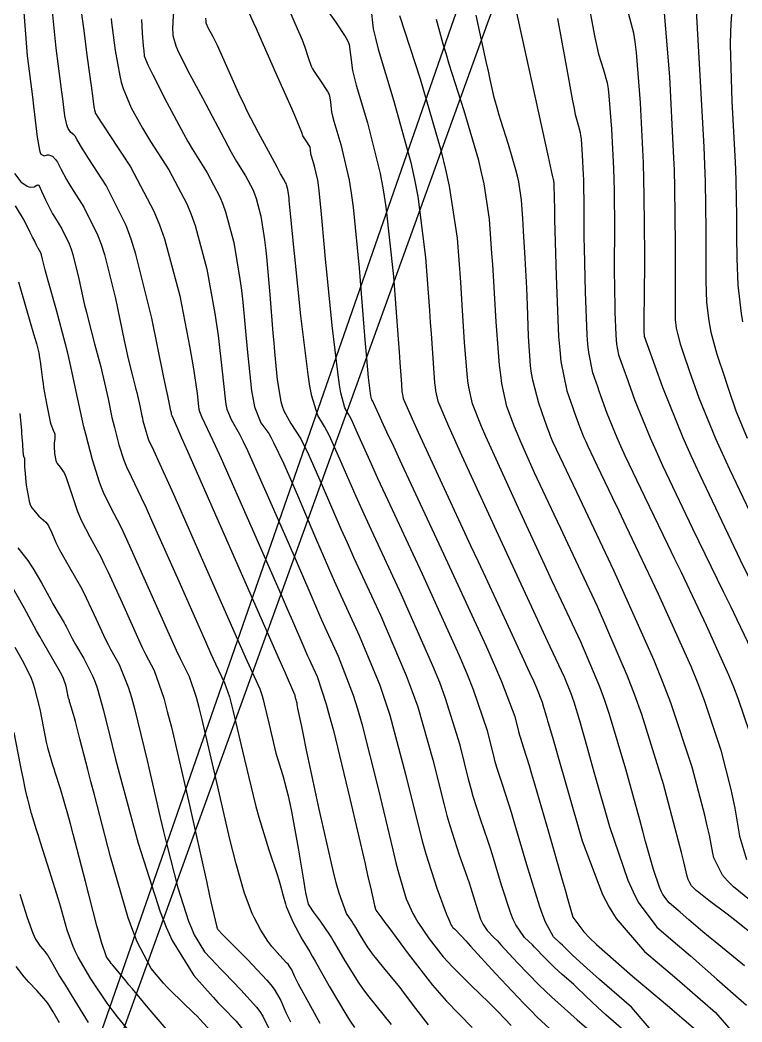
# Model space of a CAD drawing. Header units: metres. Extents: x 837117 to 838479, y 1189012 to 1191015.
# Drawn here: x 837758.5 to 837814.5, y 1189454.6 to 1189532.4 of the extents above; entities that cross this region are included whole.
import ezdxf

# ---------------------------------------------------------------- set-up
doc = ezdxf.new("R2010")
doc.units = ezdxf.units.M
doc.header["$LTSCALE"] = 0.3
for name, color, linetype in [('COTAS 10', 1, 'Continuous'), ('COTAS INT', 252, 'Continuous'), ('VIA1', 50, 'Continuous'), ('VIA2', 121, 'Continuous')]:
    doc.layers.add(name, color=color, linetype=linetype)

msp = doc.modelspace()

# ---------------------------------------------------------------- linework, layer by layer
at = {"layer": 'COTAS 10'}
for points in [[(837779.235, 1189533.421), (837779.793, 1189532.168), (837780.344, 1189530.876), (837780.462, 1189530.575), (837780.565, 1189530.298), (837780.812, 1189529.5), (837781.056, 1189528.822), (837781.158, 1189528.62), (837781.274, 1189528.412), (837781.817, 1189527.612), (837782.319, 1189526.858), (837782.409, 1189526.679), (837782.478, 1189526.513), (837782.553, 1189526.024), (837782.638, 1189525.276), (837782.715, 1189524.948), (837782.814, 1189524.567), (837783.362, 1189522.754), (837784.003, 1189519.969), (837784.161, 1189518.975), (837784.31, 1189517.885), (837784.778, 1189513.147), (837785.135, 1189508.58), (837785.215, 1189507.599), (837785.287, 1189506.74), (837785.476, 1189504.661), (837785.598, 1189503.617), (837785.627, 1189503.41), (837785.655, 1189503.24), (837785.738, 1189502.922), (837785.822, 1189502.789), (837785.85, 1189502.735), (837785.88, 1189502.673), (837786.006, 1189502.388), (837786.908, 1189500.435), (837787.427, 1189499.322), (837788.062, 1189497.961), (837791.331, 1189490.98), (837794.63, 1189483.811), (837795.286, 1189482.332), (837795.829, 1189481.072), (837796.859, 1189478.348), (837797.145, 1189477.187), (837797.219, 1189476.913), (837797.291, 1189476.659), (837797.532, 1189475.912), (837797.966, 1189474.542), (837798.16, 1189473.895), (837798.385, 1189473.132), (837799.464, 1189469.411), (837800.538, 1189465.669), (837800.761, 1189464.894), (837800.952, 1189464.231), (837801.37, 1189462.778), (837802.202, 1189461.642), (837802.654, 1189461.179), (837803.201, 1189460.652), (837805.976, 1189458.211), (837808.852, 1189455.786), (837809.463, 1189455.268), (837809.994, 1189454.817), (837811.245, 1189453.742)], [(837816.184, 1189463.22), (837813.815, 1189465.139), (837813.352, 1189465.605), (837812.971, 1189466.041), (837812.293, 1189467.376), (837812.223, 1189467.748), (837811.955, 1189469.155), (837811.79, 1189469.87), (837811.593, 1189470.682), (837810.621, 1189474.421), (837808.976, 1189479.411), (837808.355, 1189481.013), (837807.662, 1189482.71), (837804.56, 1189489.631), (837801.659, 1189495.76), (837801.092, 1189496.957), (837800.628, 1189497.938), (837799.809, 1189499.675), (837799.676, 1189499.974), (837799.645, 1189500.048), (837799.616, 1189500.119), (837799.535, 1189500.34), (837799.371, 1189500.816), (837799.29, 1189501.047), (837799.194, 1189501.321), (837798.719, 1189502.667), (837798.246, 1189504.454), (837798.15, 1189505.006), (837798.071, 1189505.581), (837797.912, 1189507.866), (837797.84, 1189510.283), (837797.814, 1189510.942), (837797.787, 1189511.597), (837797.668, 1189513.929), (837797.541, 1189516.021), (837797.509, 1189516.526), (837797.478, 1189516.999), (837797.376, 1189518.435), (837797.164, 1189519.842), (837797.064, 1189520.296), (837796.946, 1189520.777), (837796.368, 1189522.748), (837795.775, 1189524.615), (837795.647, 1189525.032), (837795.535, 1189525.406), (837795.263, 1189526.392), (837794.942, 1189527.8), (837794.8, 1189528.439), (837794.634, 1189529.187), (837793.845, 1189532.789)], [(837808.424, 1189533.248), (837808.851, 1189528.005), (837809.156, 1189522.195), (837809.211, 1189520.748), (837809.255, 1189519.372), (837809.308, 1189514.987), (837809.292, 1189511.706), (837809.292, 1189511.025), (837809.293, 1189510.444), (837809.312, 1189509.167), (837809.388, 1189508.491), (837809.426, 1189508.289), (837809.471, 1189508.08), (837809.693, 1189507.271), (837810.078, 1189506.112), (837810.226, 1189505.682), (837810.392, 1189505.206), (837811.141, 1189503.092), (837812.432, 1189499.927), (837812.939, 1189498.788), (837813.512, 1189497.536), (837816.123, 1189492.062)], [(837765.521, 1189532.537), (837765.56, 1189532.209), (837765.605, 1189531.83), (837765.829, 1189530.042), (837766.186, 1189528.072), (837766.315, 1189527.577), (837766.458, 1189527.105), (837767.082, 1189525.587), (837767.96, 1189524.014), (837768.262, 1189523.507), (837768.591, 1189522.97), (837769.991, 1189520.775), (837771.398, 1189518.136), (837771.731, 1189517.319), (837772.038, 1189516.465), (837772.942, 1189513.069), (837773.576, 1189509.64), (837773.714, 1189508.765), (837773.836, 1189507.922), (837774.138, 1189505.147), (837774.364, 1189503.011), (837774.438, 1189502.571), (837774.516, 1189502.196), (837774.84, 1189501.391), (837775.486, 1189500.266), (837775.768, 1189499.691), (837776.095, 1189499.001), (837777.646, 1189495.554), (837779.26, 1189491.867), (837779.626, 1189491.025), (837779.957, 1189490.26), (837780.858, 1189488.146), (837781.617, 1189486.386), (837781.858, 1189485.845), (837782.113, 1189485.28), (837783.144, 1189483.046), (837784.3, 1189480.019), (837784.634, 1189478.953), (837784.974, 1189477.79), (837786.25, 1189472.767), (837787.383, 1189468.005), (837787.632, 1189467.006), (837787.854, 1189466.145), (837788.425, 1189464.189), (837788.933, 1189463.073), (837789.117, 1189462.742), (837789.318, 1189462.402), (837790.199, 1189461.093), (837791.306, 1189459.708), (837791.65, 1189459.319), (837792.01, 1189458.927), (837793.445, 1189457.495), (837794.863, 1189456.137), (837795.212, 1189455.792), (837795.541, 1189455.461), (837796.574, 1189454.379)], [(837781.746, 1189454.53), (837780.868, 1189456.13), (837780.078, 1189457.589), (837779.92, 1189457.888), (837779.789, 1189458.142), (837779.536, 1189458.681), (837779.346, 1189459.001), (837779.255, 1189459.118), (837779.147, 1189459.246), (837778.619, 1189459.806), (837778.003, 1189460.495), (837777.841, 1189460.703), (837777.682, 1189460.919), (837777.136, 1189461.763), (837776.621, 1189462.758), (837776.481, 1189463.069), (837776.342, 1189463.396), (837775.848, 1189464.706), (837775.217, 1189466.922), (837774.992, 1189467.82), (837774.743, 1189468.842), (837773.662, 1189473.56), (837772.599, 1189478.13), (837772.363, 1189479.057), (837772.151, 1189479.839), (837771.596, 1189481.443), (837770.903, 1189482.824), (837770.605, 1189483.465), (837770.261, 1189484.219), (837768.633, 1189487.875), (837766.975, 1189491.581), (837766.612, 1189492.366), (837766.291, 1189493.048), (837765.476, 1189494.638), (837764.931, 1189495.749), (837764.779, 1189496.128), (837764.627, 1189496.539), (837764.077, 1189498.278), (837763.548, 1189500.271), (837763.411, 1189500.841), (837763.276, 1189501.418), (837762.822, 1189503.568), (837762.323, 1189505.876), (837762.161, 1189506.553), (837761.989, 1189507.246), (837761.28, 1189509.887), (837760.641, 1189512.168), (837760.513, 1189512.634), (837760.406, 1189513.029), (837760.194, 1189513.859), (837760.114, 1189514.183), (837760.089, 1189514.259), (837760.063, 1189514.329), (837759.962, 1189514.532), (837759.864, 1189514.691), (837759.839, 1189514.734), (837759.816, 1189514.776), (837759.744, 1189514.922), (837759.682, 1189515.057), (837759.666, 1189515.092), (837759.592, 1189515.24), (837759.431, 1189515.557), (837759.349, 1189515.719), (837759.252, 1189515.913), (837758.764, 1189516.879), (837758.097, 1189517.978)], [(837769.782, 1189454.11), (837768.387, 1189455.736), (837767.179, 1189457.213), (837766.91, 1189457.539), (837766.669, 1189457.829), (837766.036, 1189458.58), (837765.631, 1189459.068), (837765.534, 1189459.193), (837765.444, 1189459.313), (837765.172, 1189459.709), (837764.78, 1189460.827), (837764.614, 1189461.403), (837764.422, 1189462.093), (837763.524, 1189465.548), (837762.58, 1189469.21), (837762.36, 1189470.032), (837762.159, 1189470.771), (837761.581, 1189472.745), (837761.18, 1189474.009), (837761.09, 1189474.299), (837761.008, 1189474.564), (837760.789, 1189475.306), (837760.649, 1189475.816), (837760.618, 1189475.935), (837760.591, 1189476.043), (837760.518, 1189476.353), (837760.41, 1189476.895), (837760.36, 1189477.15), (837760.3, 1189477.45), (837760.013, 1189478.911), (837759.61, 1189480.531), (837759.478, 1189480.932), (837759.338, 1189481.311), (837758.759, 1189482.508), (837758.065, 1189483.699)]]:
    msp.add_lwpolyline(points, dxfattribs=at)
at = {"layer": 'COTAS INT'}
for points in [[(837814.577, 1189538.281), (837814.479, 1189537.846), (837814.02, 1189535.652), (837813.642, 1189532.557), (837813.596, 1189531.554), (837813.574, 1189530.488), (837813.704, 1189526.113), (837813.937, 1189521.836), (837813.981, 1189520.832), (837814.015, 1189519.906), (837814.06, 1189517.215), (837814.067, 1189515.061), (837814.077, 1189514.473), (837814.09, 1189513.89), (837814.165, 1189511.818), (837814.413, 1189509.634), (837814.535, 1189508.98)], [(837796.41, 1189535.572), (837797.709, 1189529.687), (837799.434, 1189521.79), (837799.753, 1189520.333), (837799.767, 1189520.282), (837799.773, 1189520.262), (837799.78, 1189520.241), (837799.811, 1189520.143), (837799.841, 1189520.041), (837799.847, 1189520.015), (837799.852, 1189519.992), (837799.863, 1189519.918), (837799.869, 1189519.844), (837799.87, 1189519.819), (837799.872, 1189519.793), (837799.878, 1189519.683), (837799.909, 1189518.514), (837799.926, 1189517.819), (837799.947, 1189516.963), (837800.051, 1189512.531), (837800.257, 1189507.833), (837800.342, 1189506.808), (837800.438, 1189505.904), (837800.886, 1189503.636), (837801.355, 1189502.308), (837801.466, 1189501.996), (837801.568, 1189501.708), (837801.867, 1189500.869), (837802.222, 1189499.996), (837802.36, 1189499.685), (837802.514, 1189499.346), (837803.217, 1189497.872), (837804.443, 1189495.325), (837804.928, 1189494.308), (837805.476, 1189493.156), (837807.983, 1189487.872), (837810.506, 1189482.262), (837811.064, 1189480.905), (837811.562, 1189479.633), (837812.854, 1189475.749), (837813.618, 1189472.698), (837813.783, 1189471.952), (837813.928, 1189471.249), (837814.207, 1189469.531), (837814.282, 1189469.063), (837814.834, 1189467.259)], [(837802.428, 1189534.523), (837803.075, 1189531.063), (837803.224, 1189530.359), (837803.36, 1189529.765), (837803.742, 1189528.54), (837804.018, 1189527.528), (837804.087, 1189527.069), (837804.153, 1189526.532), (837804.364, 1189523.947), (837804.513, 1189520.873), (837804.539, 1189520.029), (837804.559, 1189519.186), (837804.58, 1189516.167), (837804.572, 1189513.353), (837804.575, 1189512.64), (837804.58, 1189511.955), (837804.614, 1189509.722), (837804.69, 1189507.973), (837804.72, 1189507.593), (837804.755, 1189507.26), (837804.914, 1189506.434), (837805.222, 1189505.567), (837805.35, 1189505.208), (837805.497, 1189504.796), (837806.182, 1189502.879), (837807.359, 1189499.985), (837807.815, 1189498.958), (837808.328, 1189497.833), (837810.654, 1189492.952), (837813.036, 1189488.06), (837813.585, 1189486.928), (837814.086, 1189485.892), (837815.494, 1189482.952)], [(837782.079, 1189533.446), (837782.929, 1189532.268), (837783.737, 1189531.052), (837783.883, 1189530.764), (837783.994, 1189530.497), (837784.114, 1189529.708), (837784.252, 1189528.503), (837784.375, 1189527.974), (837784.535, 1189527.36), (837785.418, 1189524.438), (837786.41, 1189520.493), (837786.638, 1189519.235), (837786.846, 1189517.905), (837787.428, 1189512.502), (837787.798, 1189507.65), (837787.872, 1189506.666), (837787.933, 1189505.84), (837788.053, 1189504.156), (837788.098, 1189503.577), (837788.113, 1189503.448), (837788.129, 1189503.332), (837788.196, 1189503.022), (837788.704, 1189501.87), (837788.998, 1189501.223), (837789.359, 1189500.433), (837791.217, 1189496.396), (837793.422, 1189491.632), (837794.002, 1189490.384), (837794.568, 1189489.167), (837796.501, 1189485.028), (837798.004, 1189481.779), (837798.299, 1189481.123), (837798.542, 1189480.573), (837798.981, 1189479.464), (837799.074, 1189479.088), (837799.098, 1189478.999), (837799.121, 1189478.916), (837799.2, 1189478.674), (837799.34, 1189478.23), (837799.403, 1189478.02), (837799.476, 1189477.772), (837799.826, 1189476.566), (837800.427, 1189474.478), (837800.659, 1189473.675), (837800.919, 1189472.775), (837802.093, 1189468.712), (837803.661, 1189464.534), (837804.169, 1189463.562), (837804.709, 1189462.669), (837806.925, 1189460.108), (837809.246, 1189458.141), (837809.852, 1189457.622), (837810.441, 1189457.115), (837812.437, 1189455.376), (837813.796, 1189453.79)], [(837785.675, 1189533.392), (837785.865, 1189531.73), (837786.035, 1189531), (837786.256, 1189530.154), (837787.475, 1189526.122), (837788.792, 1189521.344), (837789.074, 1189520.027), (837789.321, 1189518.712), (837789.915, 1189513.985), (837790.225, 1189509.859), (837790.293, 1189508.923), (837790.353, 1189508.076), (837790.505, 1189505.765), (837790.623, 1189504.261), (837790.662, 1189503.924), (837790.704, 1189503.622), (837790.878, 1189502.817), (837791.712, 1189500.875), (837792.171, 1189499.856), (837792.728, 1189498.629), (837795.561, 1189492.46), (837798.46, 1189486.186), (837799.059, 1189484.893), (837799.569, 1189483.793), (837800.674, 1189481.423), (837801.179, 1189480.226), (837801.311, 1189479.865), (837801.439, 1189479.492), (837801.875, 1189478.038), (837802.485, 1189475.843), (837802.724, 1189475.002), (837802.992, 1189474.06), (837804.213, 1189469.819), (837805.636, 1189465.64), (837806.033, 1189464.738), (837806.43, 1189463.945), (837807.875, 1189462.004), (837809.472, 1189460.643), (837809.966, 1189460.217), (837810.483, 1189459.77), (837812.534, 1189457.975), (837814.429, 1189456.315), (837814.847, 1189455.953)], [(837810.881, 1189534.079), (837811.186, 1189528.558), (837811.512, 1189522.57), (837811.573, 1189521.165), (837811.621, 1189519.869), (837811.684, 1189516.101), (837811.68, 1189513.383), (837811.684, 1189512.749), (837811.691, 1189512.167), (837811.738, 1189510.493), (837811.901, 1189509.063), (837811.98, 1189508.634), (837812.076, 1189508.192), (837812.545, 1189506.479), (837813.117, 1189504.708), (837813.276, 1189504.23), (837813.436, 1189503.756), (837814.017, 1189502.088), (837814.889, 1189499.951)], [(837758.736, 1189532.991), (837759.003, 1189529.623), (837759.414, 1189526.439), (837759.504, 1189525.72), (837759.585, 1189525.073), (837759.789, 1189523.325), (837759.954, 1189522.318), (837760.009, 1189522.137), (837760.068, 1189521.999), (837760.317, 1189521.855), (837760.585, 1189521.933), (837760.657, 1189521.935), (837760.728, 1189521.928), (837760.973, 1189521.831), (837761.218, 1189521.589), (837761.288, 1189521.491), (837761.359, 1189521.379), (837761.625, 1189520.861), (837762.065, 1189520.035), (837762.246, 1189519.729), (837762.453, 1189519.389), (837763.415, 1189517.883), (837764.476, 1189515.747), (837764.745, 1189515.011), (837765.004, 1189514.212), (837765.852, 1189510.801), (837766.532, 1189507.539), (837766.685, 1189506.833), (837766.823, 1189506.213), (837767.196, 1189504.685), (837767.446, 1189503.754), (837767.507, 1189503.509), (837767.564, 1189503.27), (837767.74, 1189502.456), (837767.9, 1189501.698), (837767.947, 1189501.494), (837767.996, 1189501.293), (837768.182, 1189500.59), (837768.377, 1189499.976), (837768.43, 1189499.832), (837768.484, 1189499.698), (837768.676, 1189499.306), (837769.44, 1189497.66), (837769.854, 1189496.736), (837770.356, 1189495.609), (837772.899, 1189489.847), (837775.432, 1189484.102), (837775.927, 1189482.987), (837776.333, 1189482.077), (837777.053, 1189480.506), (837777.248, 1189479.944), (837777.322, 1189479.669), (837777.405, 1189479.344), (837777.778, 1189477.742), (837778.203, 1189475.955), (837778.318, 1189475.512), (837778.434, 1189475.093), (837778.843, 1189473.77), (837779.271, 1189472.193), (837779.399, 1189471.613), (837779.53, 1189470.972), (837780.034, 1189468.14), (837780.476, 1189465.503), (837780.568, 1189464.984), (837780.647, 1189464.557), (837780.821, 1189463.777), (837781.016, 1189463.467), (837781.107, 1189463.335), (837781.215, 1189463.184), (837781.74, 1189462.474), (837782.418, 1189461.489), (837782.623, 1189461.165), (837782.835, 1189460.818), (837783.662, 1189459.379), (837784.744, 1189457.658), (837785.117, 1189457.134), (837785.522, 1189456.589), (837787.248, 1189454.446)], [(837790.156, 1189454.43), (837789.178, 1189455.68), (837788.214, 1189456.963), (837787.946, 1189457.308), (837787.677, 1189457.648), (837786.698, 1189458.836), (837785.821, 1189459.926), (837785.615, 1189460.203), (837785.425, 1189460.47), (837784.875, 1189461.345), (837784.437, 1189462.1), (837784.318, 1189462.291), (837784.2, 1189462.474), (837783.784, 1189463.07), (837783.212, 1189464.64), (837782.996, 1189465.438), (837782.755, 1189466.393), (837781.679, 1189471.15), (837780.672, 1189475.869), (837780.475, 1189476.8), (837780.314, 1189477.567), (837780.025, 1189478.981), (837779.974, 1189479.279), (837779.961, 1189479.344), (837779.95, 1189479.4), (837779.914, 1189479.539), (837779.884, 1189479.637), (837779.875, 1189479.668), (837779.867, 1189479.7), (837779.835, 1189479.833), (837779.808, 1189479.951), (837779.802, 1189479.976), (837779.796, 1189479.996), (837779.782, 1189480.037), (837779.047, 1189481.703), (837778.588, 1189482.747), (837778.017, 1189484.044), (837772.046, 1189497.623), (837771.475, 1189498.921), (837771.015, 1189499.967), (837770.276, 1189501.64), (837770.26, 1189501.672), (837770.256, 1189501.683), (837770.251, 1189501.695), (837770.235, 1189501.746), (837770.22, 1189501.804), (837770.216, 1189501.821), (837770.212, 1189501.837), (837770.199, 1189501.9), (837770.184, 1189501.967), (837770.174, 1189502.007), (837770.154, 1189502.084), (837769.914, 1189503.235), (837769.771, 1189503.932), (837769.595, 1189504.794), (837768.681, 1189509.272), (837767.45, 1189514.226), (837767.074, 1189515.387), (837766.682, 1189516.457), (837765.141, 1189519.558), (837763.796, 1189521.629), (837763.529, 1189522.049), (837763.307, 1189522.402), (837762.883, 1189523.121), (837762.732, 1189523.381), (837762.682, 1189523.444), (837762.628, 1189523.503), (837762.403, 1189523.687), (837762.181, 1189523.983), (837762.129, 1189524.112), (837762.08, 1189524.263), (837761.939, 1189524.979), (837761.762, 1189526.3), (837761.692, 1189526.831), (837761.612, 1189527.435), (837761.248, 1189530.211), (837760.976, 1189533.079)], [(837763.17, 1189533.257), (837763.317, 1189532.15), (837763.367, 1189531.778), (837763.421, 1189531.376), (837763.65, 1189529.686), (837763.874, 1189528.027), (837763.926, 1189527.646), (837763.972, 1189527.297), (837764.1, 1189526.319), (837764.193, 1189525.679), (837764.217, 1189525.544), (837764.241, 1189525.428), (837764.321, 1189525.161), (837764.781, 1189524.434), (837765.044, 1189524.028), (837765.365, 1189523.533), (837767.017, 1189521.005), (837768.842, 1189517.582), (837769.273, 1189516.522), (837769.672, 1189515.414), (837770.844, 1189511.009), (837771.636, 1189506.973), (837771.795, 1189506.098), (837771.928, 1189505.328), (837772.191, 1189503.421), (837772.299, 1189502.403), (837772.334, 1189502.193), (837772.372, 1189502.015), (837772.526, 1189501.631), (837773.218, 1189500.221), (837773.595, 1189499.395), (837774.052, 1189498.38), (837776.371, 1189493.144), (837778.72, 1189487.793), (837779.195, 1189486.705), (837779.596, 1189485.789), (837780.411, 1189483.903), (837780.775, 1189483.06), (837780.891, 1189482.801), (837781.012, 1189482.53), (837781.506, 1189481.46), (837782.222, 1189479.313), (837782.484, 1189478.364), (837782.773, 1189477.26), (837784.048, 1189471.995), (837785.228, 1189466.907), (837785.457, 1189465.916), (837785.644, 1189465.106), (837785.969, 1189463.691), (837786.012, 1189463.5), (837786.021, 1189463.462), (837786.03, 1189463.43), (837786.051, 1189463.37), (837786.073, 1189463.337), (837786.088, 1189463.311), (837786.106, 1189463.282), (837786.113, 1189463.273), (837786.12, 1189463.263), (837786.149, 1189463.226), (837786.54, 1189462.696), (837786.775, 1189462.376), (837787.064, 1189461.98), (837788.566, 1189459.925), (837790.461, 1189457.501), (837790.999, 1189456.873), (837791.543, 1189456.264), (837793.552, 1189454.221)], [(837770.381, 1189533.367), (837770.313, 1189532.324), (837770.303, 1189532.079), (837770.298, 1189531.854), (837770.311, 1189531.2), (837770.539, 1189530.414), (837770.669, 1189530.105), (837770.828, 1189529.757), (837771.642, 1189528.172), (837772.618, 1189526.363), (837772.878, 1189525.874), (837773.134, 1189525.39), (837774.025, 1189523.687), (837774.844, 1189522.154), (837775.055, 1189521.778), (837775.259, 1189521.423), (837775.94, 1189520.314), (837776.511, 1189519.244), (837776.646, 1189518.912), (837776.77, 1189518.566), (837777.137, 1189517.188), (837777.428, 1189515.359), (837777.505, 1189514.727), (837777.58, 1189514.041), (837777.84, 1189511.112), (837778.08, 1189508.099), (837778.143, 1189507.361), (837778.204, 1189506.664), (837778.415, 1189504.49), (837778.7, 1189502.812), (837778.809, 1189502.427), (837778.931, 1189502.077), (837779.479, 1189501.099), (837780.234, 1189499.904), (837780.487, 1189499.416), (837780.758, 1189498.861), (837781.895, 1189496.289), (837783.355, 1189492.911), (837783.83, 1189491.847), (837784.336, 1189490.728), (837786.418, 1189486.22), (837788.432, 1189481.536), (837788.895, 1189480.305), (837789.316, 1189479.103), (837790.494, 1189474.999), (837791.359, 1189471.486), (837791.583, 1189470.656), (837791.8, 1189469.887), (837792.53, 1189467.626), (837793.151, 1189465.89), (837793.3, 1189465.453), (837793.439, 1189465.035), (837793.858, 1189463.681), (837794.203, 1189462.636), (837794.296, 1189462.412), (837794.387, 1189462.216), (837794.708, 1189461.745), (837795.26, 1189461.186), (837795.498, 1189460.934), (837795.773, 1189460.641), (837797.073, 1189459.231), (837798.718, 1189457.528), (837799.211, 1189457.049), (837799.72, 1189456.568), (837801.69, 1189454.803), (837803.373, 1189453.353)], [(837808.032, 1189453.316), (837805.906, 1189455.797), (837803.438, 1189457.934), (837802.91, 1189458.399), (837802.448, 1189458.808), (837801.341, 1189459.828), (837800.706, 1189460.448), (837800.543, 1189460.605), (837800.384, 1189460.756), (837799.856, 1189461.249), (837799.238, 1189462.38), (837799.023, 1189462.933), (837798.789, 1189463.59), (837797.787, 1189466.831), (837796.808, 1189470.185), (837796.588, 1189470.913), (837796.391, 1189471.555), (837795.865, 1189473.15), (837795.461, 1189474.402), (837795.34, 1189474.827), (837795.216, 1189475.287), (837794.738, 1189477.232), (837793.658, 1189480.416), (837793.155, 1189481.656), (837792.564, 1189483.053), (837789.693, 1189489.393), (837786.82, 1189495.55), (837786.228, 1189496.83), (837785.723, 1189497.927), (837784.636, 1189500.355), (837784.172, 1189501.403), (837784.062, 1189501.629), (837783.959, 1189501.827), (837783.651, 1189502.314), (837783.347, 1189503.479), (837783.247, 1189504.104), (837783.139, 1189504.861), (837782.691, 1189508.691), (837782.262, 1189512.869), (837782.167, 1189513.846), (837782.081, 1189514.744), (837781.856, 1189517.338), (837781.674, 1189519.179), (837781.616, 1189519.602), (837781.555, 1189519.988), (837781.306, 1189521.069), (837781.093, 1189521.774), (837781.054, 1189521.922), (837781.025, 1189522.049), (837780.991, 1189522.339), (837780.963, 1189522.53), (837780.936, 1189522.594), (837780.901, 1189522.663), (837780.706, 1189522.956), (837780.495, 1189523.267), (837780.45, 1189523.348), (837780.41, 1189523.426), (837780.315, 1189523.69), (837779.973, 1189524.549), (837779.778, 1189525.003), (837779.539, 1189525.551), (837778.313, 1189528.31), (837777.053, 1189531.131), (837776.793, 1189531.718), (837776.572, 1189532.221), (837776.092, 1189533.335)], [(837814.679, 1189459.003), (837812.397, 1189460.866), (837811.899, 1189461.276), (837811.459, 1189461.641), (837810.357, 1189462.576), (837809.682, 1189463.166), (837809.512, 1189463.313), (837809.35, 1189463.453), (837808.825, 1189463.901), (837808.35, 1189464.539), (837808.219, 1189464.8), (837808.088, 1189465.096), (837807.62, 1189466.471), (837807.009, 1189468.646), (837806.788, 1189469.448), (837806.545, 1189470.336), (837805.482, 1189474.264), (837804.207, 1189478.514), (837803.832, 1189479.606), (837803.446, 1189480.66), (837801.969, 1189484.159), (837800.265, 1189487.782), (837799.736, 1189488.915), (837799.183, 1189490.104), (837796.977, 1189494.865), (837795.012, 1189499.173), (837794.611, 1189500.076), (837794.271, 1189500.853), (837793.559, 1189502.611), (837793.279, 1189503.913), (837793.212, 1189504.401), (837793.149, 1189504.945), (837792.957, 1189507.373), (837792.773, 1189510.313), (837792.715, 1189511.179), (837792.653, 1189512.068), (837792.402, 1189515.469), (837791.796, 1189519.519), (837791.511, 1189520.819), (837791.174, 1189522.195), (837789.531, 1189527.806), (837787.943, 1189532.732)], [(837817.333, 1189484.428), (837814.373, 1189490.492), (837811.235, 1189497.076), (837810.543, 1189498.594), (837809.927, 1189499.98), (837808.34, 1189503.884), (837807.156, 1189507.197), (837806.928, 1189507.833), (837806.913, 1189507.912), (837806.91, 1189507.943), (837806.907, 1189507.979), (837806.9, 1189508.146), (837806.903, 1189509.192), (837806.906, 1189509.783), (837806.91, 1189510.504), (837806.934, 1189514.197), (837806.903, 1189518.768), (837806.873, 1189520.043), (837806.833, 1189521.322), (837806.608, 1189525.976), (837806.289, 1189529.89), (837806.189, 1189530.703), (837806.085, 1189531.398), (837805.666, 1189532.931)], [(837767.883, 1189532.461), (837767.941, 1189531.389), (837768.017, 1189530.413), (837768.033, 1189530.207), (837768.049, 1189530.03), (837768.089, 1189529.621), (837768.375, 1189528.929), (837768.546, 1189528.574), (837768.755, 1189528.147), (837769.842, 1189526.013), (837771.138, 1189523.593), (837771.481, 1189522.987), (837771.816, 1189522.408), (837772.966, 1189520.545), (837773.955, 1189518.69), (837774.188, 1189518.116), (837774.404, 1189517.515), (837775.039, 1189515.129), (837775.517, 1189512.307), (837775.633, 1189511.432), (837775.743, 1189510.517), (837776.084, 1189506.873), (837776.429, 1189503.619), (837776.541, 1189502.948), (837776.661, 1189502.378), (837777.154, 1189501.15), (837777.754, 1189500.312), (837777.941, 1189499.987), (837778.137, 1189499.621), (837778.922, 1189497.964), (837779.801, 1189495.94), (837780.057, 1189495.344), (837780.318, 1189494.731), (837781.305, 1189492.389), (837782.46, 1189489.712), (837782.826, 1189488.889), (837783.213, 1189488.03), (837784.781, 1189484.633), (837786.366, 1189480.777), (837786.764, 1189479.629), (837787.145, 1189478.446), (837788.372, 1189473.883), (837789.421, 1189469.611), (837789.689, 1189468.611), (837789.948, 1189467.69), (837790.802, 1189465.027), (837791.455, 1189463.28), (837791.586, 1189462.938), (837791.696, 1189462.657), (837791.914, 1189462.15), (837792.001, 1189462.042), (837792.028, 1189462.011), (837792.056, 1189461.98), (837792.169, 1189461.868), (837792.731, 1189461.269), (837793.042, 1189460.931), (837793.422, 1189460.519), (837795.355, 1189458.41), (837797.545, 1189456.082), (837798.087, 1189455.531), (837798.6, 1189455.022), (837800.216, 1189453.524)], [(837805.309, 1189453.989), (837803.931, 1189455.192), (837803.602, 1189455.487), (837803.295, 1189455.766), (837802.375, 1189456.636), (837801.623, 1189457.361), (837801.423, 1189457.548), (837801.225, 1189457.73), (837800.54, 1189458.338), (837799.91, 1189458.903), (837799.748, 1189459.057), (837799.59, 1189459.21), (837799.064, 1189459.754), (837798.54, 1189460.304), (837798.384, 1189460.46), (837798.223, 1189460.619), (837797.601, 1189461.205), (837796.931, 1189462.19), (837796.739, 1189462.599), (837796.545, 1189463.068), (837795.823, 1189465.256), (837795.123, 1189467.61), (837794.944, 1189468.183), (837794.771, 1189468.722), (837794.198, 1189470.388), (837793.631, 1189472.144), (837793.462, 1189472.742), (837793.288, 1189473.387), (837792.616, 1189476.116), (837791.487, 1189479.759), (837791.025, 1189480.981), (837790.498, 1189482.294), (837788.056, 1189487.807), (837785.578, 1189493.139), (837785.029, 1189494.339), (837784.539, 1189495.419), (837783.265, 1189498.322), (837782.465, 1189500.132), (837782.274, 1189500.522), (837782.096, 1189500.866), (837781.565, 1189501.707), (837781.093, 1189503.215), (837780.953, 1189503.979), (837780.808, 1189504.892), (837780.252, 1189509.443), (837779.77, 1189514.061), (837779.672, 1189515.018), (837779.59, 1189515.835), (837779.422, 1189517.623), (837779.353, 1189518.407), (837779.333, 1189518.59), (837779.312, 1189518.759), (837779.234, 1189519.248), (837779.136, 1189519.617), (837779.103, 1189519.709), (837779.067, 1189519.798), (837778.914, 1189520.084), (837778.732, 1189520.38), (837778.678, 1189520.475), (837778.621, 1189520.576), (837778.402, 1189520.986), (837778.042, 1189521.665), (837777.897, 1189521.936), (837777.732, 1189522.242), (837776.971, 1189523.644), (837776.066, 1189525.396), (837775.81, 1189525.922), (837775.551, 1189526.466), (837774.598, 1189528.578), (837773.776, 1189530.418), (837773.599, 1189530.79), (837773.445, 1189531.103), (837773.074, 1189531.737), (837772.91, 1189532.162), (837772.887, 1189532.343), (837772.874, 1189532.551)], [(837816.312, 1189460.639), (837814.287, 1189462.263), (837813.796, 1189462.648), (837813.334, 1189463.006), (837811.919, 1189464.069), (837811.147, 1189464.683), (837810.93, 1189464.854), (837810.737, 1189465.037), (837810.579, 1189465.206), (837810.413, 1189465.499), (837810.304, 1189465.69), (837810.24, 1189465.966), (837809.983, 1189467.061), (837809.796, 1189467.788), (837809.567, 1189468.666), (837808.388, 1189473.092), (837806.716, 1189478.5), (837806.177, 1189479.997), (837805.605, 1189481.493), (837803.264, 1189486.895), (837800.962, 1189491.771), (837800.414, 1189492.936), (837799.906, 1189494.021), (837798.393, 1189497.27), (837797.297, 1189499.716), (837797.051, 1189500.295), (837796.831, 1189500.83), (837796.241, 1189502.406), (837795.854, 1189504.203), (837795.761, 1189504.878), (837795.674, 1189505.629), (837795.41, 1189508.982), (837795.193, 1189512.549), (837795.136, 1189513.435), (837795.08, 1189514.277), (837794.889, 1189516.952), (837794.477, 1189519.692), (837794.281, 1189520.576), (837794.051, 1189521.514), (837792.925, 1189525.352), (837791.771, 1189528.99), (837791.522, 1189529.802), (837791.304, 1189530.529), (837790.772, 1189532.45)], [(837815.087, 1189477.078), (837814.199, 1189479.748), (837813.857, 1189480.622), (837813.473, 1189481.555), (837811.738, 1189485.412), (837809.781, 1189489.524), (837809.256, 1189490.618), (837808.739, 1189491.693), (837806.935, 1189495.412), (837805.421, 1189498.589), (837805.087, 1189499.322), (837804.79, 1189499.99), (837804.024, 1189501.874), (837803.533, 1189503.252), (837803.408, 1189503.602), (837803.289, 1189503.937), (837802.9, 1189505.035), (837802.596, 1189506.608), (837802.53, 1189507.244), (837802.472, 1189507.966), (837802.329, 1189511.298), (837802.257, 1189514.719), (837802.245, 1189515.497), (837802.235, 1189516.202), (837802.225, 1189518.138), (837802.215, 1189519.605), (837802.205, 1189520.014), (837802.192, 1189520.424), (837802.12, 1189521.918), (837802.018, 1189523.174), (837801.986, 1189523.434), (837801.952, 1189523.657), (837801.818, 1189524.149), (837801.577, 1189525.062), (837801.476, 1189525.551), (837801.36, 1189526.142), (837800.817, 1189529.129), (837800.204, 1189532.521)], [(837758.013, 1189520.49), (837758.504, 1189519.86), (837759.01, 1189519.521), (837759.129, 1189519.469), (837759.238, 1189519.437), (837759.552, 1189519.472), (837759.762, 1189519.585), (837759.805, 1189519.6), (837759.841, 1189519.609), (837759.919, 1189519.583), (837760.02, 1189519.368), (837760.071, 1189519.257), (837760.131, 1189519.123), (837760.432, 1189518.454), (837760.847, 1189517.614), (837760.98, 1189517.372), (837761.12, 1189517.127), (837761.689, 1189516.207), (837762.27, 1189515.038), (837762.417, 1189514.635), (837762.559, 1189514.197), (837763.023, 1189512.33), (837763.469, 1189510.284), (837763.599, 1189509.734), (837763.732, 1189509.19), (837764.238, 1189507.286), (837764.717, 1189505.5), (837764.834, 1189505.031), (837764.944, 1189504.573), (837765.281, 1189503.012), (837765.588, 1189501.558), (837765.679, 1189501.167), (837765.772, 1189500.782), (837766.13, 1189499.434), (837766.502, 1189498.257), (837766.605, 1189497.98), (837766.707, 1189497.724), (837767.076, 1189496.972), (837767.865, 1189495.354), (837768.233, 1189494.551), (837768.666, 1189493.595), (837770.766, 1189488.861), (837772.846, 1189484.161), (837773.266, 1189483.226), (837773.618, 1189482.45), (837774.325, 1189480.974), (837774.7, 1189479.891), (837774.842, 1189479.363), (837775.002, 1189478.737), (837775.72, 1189475.651), (837776.538, 1189472.209), (837776.761, 1189471.357), (837776.983, 1189470.55), (837777.771, 1189468.002), (837778.415, 1189466.081), (837778.545, 1189465.668), (837778.654, 1189465.308), (837778.876, 1189464.441), (837779.045, 1189463.812), (837779.121, 1189463.601), (837779.21, 1189463.375), (837779.637, 1189462.429), (837780.085, 1189461.536), (837780.187, 1189461.344), (837780.28, 1189461.175), (837780.536, 1189460.762), (837780.947, 1189460.091), (837781.138, 1189459.76), (837781.363, 1189459.365), (837782.45, 1189457.413), (837783.727, 1189455.243), (837784.07, 1189454.712), (837784.41, 1189454.21)], [(837758.323, 1189512.077), (837758.94, 1189510.026), (837759.509, 1189508.05), (837759.623, 1189507.646), (837759.719, 1189507.303), (837759.907, 1189506.58), (837759.974, 1189506.189), (837759.993, 1189506.055), (837760.012, 1189505.911), (837760.084, 1189505.297), (837760.194, 1189504.473), (837760.236, 1189504.196), (837760.285, 1189503.897), (837760.503, 1189502.642), (837760.737, 1189501.477), (837760.795, 1189501.235), (837760.85, 1189501.029), (837761.023, 1189500.575), (837761.134, 1189500.339), (837761.151, 1189500.269), (837761.161, 1189500.198), (837761.144, 1189499.924), (837761.108, 1189499.572), (837761.106, 1189499.451), (837761.107, 1189499.32), (837761.14, 1189498.76), (837761.24, 1189498.218), (837761.283, 1189498.097), (837761.333, 1189497.99), (837761.569, 1189497.71), (837761.874, 1189497.276), (837761.967, 1189497.071), (837762.063, 1189496.829), (837762.442, 1189495.651), (837762.907, 1189494.275), (837763.058, 1189493.909), (837763.218, 1189493.549), (837763.876, 1189492.304), (837764.716, 1189490.741), (837764.991, 1189490.182), (837765.285, 1189489.567), (837766.5, 1189486.889), (837767.675, 1189484.277), (837767.944, 1189483.705), (837768.189, 1189483.198), (837768.867, 1189481.911), (837769.603, 1189479.787), (837769.883, 1189478.751), (837770.196, 1189477.522), (837771.604, 1189471.47), (837772.917, 1189465.567), (837773.17, 1189464.433), (837773.375, 1189463.516), (837773.719, 1189462.009), (837773.751, 1189461.923), (837773.76, 1189461.902), (837773.77, 1189461.881), (837773.803, 1189461.816), (837774.181, 1189461.419), (837774.407, 1189461.189), (837774.685, 1189460.908), (837776.129, 1189459.458), (837777.611, 1189457.886), (837777.913, 1189457.528), (837778.168, 1189457.202), (837778.699, 1189456.304), (837779.091, 1189455.373), (837779.258, 1189455.027), (837779.451, 1189454.642)], [(837758.43, 1189501.865), (837758.535, 1189500.82), (837758.558, 1189500.557), (837758.579, 1189500.305), (837758.634, 1189499.489), (837758.676, 1189498.884), (837758.689, 1189498.765), (837758.702, 1189498.667), (837758.754, 1189498.486), (837758.793, 1189498.427), (837758.798, 1189498.405), (837758.801, 1189498.381), (837758.793, 1189498.276), (837758.798, 1189497.9), (837758.81, 1189497.705), (837758.826, 1189497.471), (837758.923, 1189496.298), (837759.15, 1189495.061), (837759.248, 1189494.786), (837759.362, 1189494.541), (837759.902, 1189493.903), (837760.448, 1189493.434), (837760.567, 1189493.295), (837760.671, 1189493.153), (837760.926, 1189492.608), (837761.231, 1189491.858), (837761.367, 1189491.586), (837761.524, 1189491.286), (837762.276, 1189489.97), (837763.141, 1189488.435), (837763.37, 1189487.997), (837763.595, 1189487.553), (837764.366, 1189485.903), (837765.09, 1189484.336), (837765.283, 1189483.944), (837765.474, 1189483.572), (837766.139, 1189482.38), (837766.866, 1189480.586), (837767.095, 1189479.834), (837767.337, 1189478.971), (837768.313, 1189474.934), (837769.324, 1189470.523), (837769.587, 1189469.425), (837769.843, 1189468.38), (837770.709, 1189465.053), (837771.526, 1189462.48), (837771.751, 1189461.912), (837771.975, 1189461.405), (837772.781, 1189460.096), (837773.702, 1189459.095), (837773.998, 1189458.783), (837774.312, 1189458.456), (837775.598, 1189457.15), (837776.799, 1189455.801), (837777.06, 1189455.448), (837777.29, 1189455.103), (837777.863, 1189453.928)], [(837758.294, 1189491.442), (837759.05, 1189490.455), (837759.249, 1189490.165), (837759.444, 1189489.867), (837760.112, 1189488.728), (837760.712, 1189487.631), (837760.864, 1189487.359), (837761.01, 1189487.1), (837761.486, 1189486.28), (837761.866, 1189485.627), (837761.952, 1189485.473), (837762.028, 1189485.331), (837762.233, 1189484.917), (837762.504, 1189484.394), (837762.622, 1189484.184), (837762.759, 1189483.945), (837763.41, 1189482.848), (837764.114, 1189481.45), (837764.284, 1189481.021), (837764.443, 1189480.575), (837764.929, 1189478.816), (837765.597, 1189476.098), (837765.871, 1189475.047), (837766.184, 1189473.867), (837767.633, 1189468.529), (837769.328, 1189463.19), (837769.794, 1189462.01), (837770.26, 1189460.96), (837771.933, 1189458.242), (837773.45, 1189456.558), (837773.817, 1189456.159), (837774.161, 1189455.789), (837775.215, 1189454.694), (837776.026, 1189453.71)], [(837773.266, 1189453.935), (837772.426, 1189454.84), (837772.188, 1189455.084), (837771.946, 1189455.326), (837771.051, 1189456.173), (837770.123, 1189457.078), (837769.86, 1189457.355), (837769.595, 1189457.644), (837768.62, 1189458.785), (837767.536, 1189460.857), (837767.202, 1189461.732), (837766.855, 1189462.739), (837765.48, 1189467.467), (837764.221, 1189472.266), (837763.946, 1189473.318), (837763.704, 1189474.25), (837763.095, 1189476.616), (837762.75, 1189477.962), (837762.674, 1189478.251), (837762.606, 1189478.503), (837762.432, 1189479.112), (837762.328, 1189479.439), (837762.305, 1189479.515), (837762.284, 1189479.583), (837762.227, 1189479.776), (837762.191, 1189479.908), (837762.183, 1189479.939), (837762.175, 1189479.967), (837762.157, 1189480.047), (837762.129, 1189480.188), (837762.115, 1189480.254), (837762.1, 1189480.331), (837762.025, 1189480.71), (837761.814, 1189481.309), (837761.712, 1189481.525), (837761.592, 1189481.764), (837761.001, 1189482.808), (837760.224, 1189484.141), (837759.986, 1189484.561), (837759.739, 1189485.004), (837758.763, 1189486.79), (837757.787, 1189488.509)], [(837767.642, 1189453.057), (837766.006, 1189455.046), (837765.595, 1189455.583), (837765.203, 1189456.115), (837763.939, 1189457.986), (837762.962, 1189459.68), (837762.752, 1189460.1), (837762.567, 1189460.499), (837762.114, 1189461.762), (837761.73, 1189463.154), (837761.587, 1189463.634), (837761.429, 1189464.155), (837760.731, 1189466.379), (837760.032, 1189468.578), (837759.875, 1189469.084), (837759.733, 1189469.545), (837759.351, 1189470.837), (837759.108, 1189471.724), (837759.054, 1189471.93), (837759.006, 1189472.12), (837758.88, 1189472.66), (837758.691, 1189473.603), (837758.604, 1189474.046), (837758.501, 1189474.568), (837758, 1189477.111)], [(837758.441, 1189464.552), (837758.56, 1189464.16), (837759.002, 1189462.747), (837759.434, 1189461.549), (837759.546, 1189461.292), (837759.655, 1189461.068), (837760.023, 1189460.528), (837760.385, 1189460.113), (837760.491, 1189459.967), (837760.599, 1189459.807), (837761.011, 1189459.118), (837761.529, 1189458.211), (837761.705, 1189457.915), (837761.895, 1189457.598), (837762.695, 1189456.291), (837763.527, 1189454.952), (837763.737, 1189454.615)], [(837761.509, 1189454.578), (837761.017, 1189455.432), (837760.598, 1189456.093), (837760.465, 1189456.272), (837760.324, 1189456.449), (837759.752, 1189457.076), (837759.13, 1189457.735), (837758.957, 1189457.934), (837758.783, 1189458.139), (837758.155, 1189458.938)]]:
    msp.add_lwpolyline(points, dxfattribs=at)
at = {"layer": 'VIA1'}
msp.add_line((837794.813, 1189532.407), (837723.495, 1189335.311), dxfattribs=at)
msp.add_arc((837832.427, 1189518.796), 40, 127.65886, 160.10755, dxfattribs=at)
at = {"layer": 'VIA2'}
msp.add_line((837723.495, 1189335.311), (837793.364, 1189536.038), dxfattribs=at)

doc.saveas('drawing.dxf')
